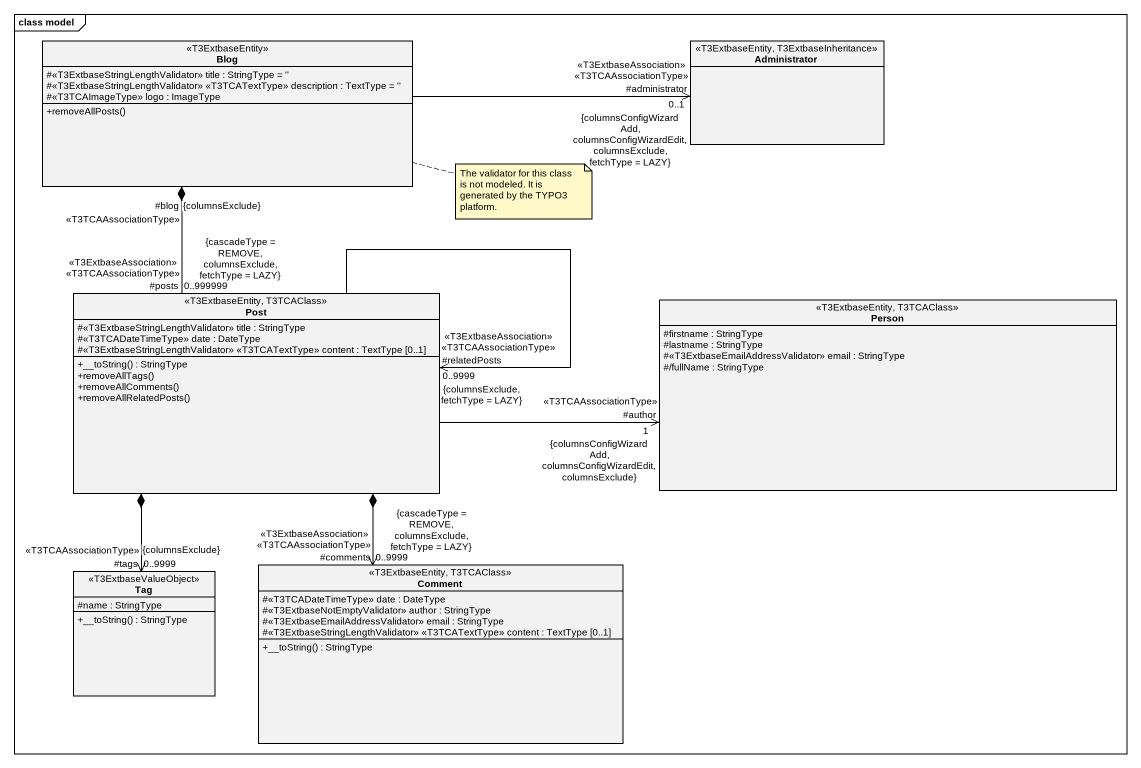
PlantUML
@startuml
mainframe class model
hide circle
hide empty members
skinparam classAttributeIconSize 0
class Blog <<T3ExtbaseEntity>> {
  #<<T3ExtbaseStringLengthValidator>> title : StringType = ''
  #<<T3ExtbaseStringLengthValidator>> <<T3TCATextType>> description : TextType = ''
  #<<T3TCAImageType>> logo : ImageType
  +removeAllPosts()
}
class Administrator <<T3ExtbaseEntity, T3ExtbaseInheritance>>
class Post <<T3ExtbaseEntity, T3TCAClass>> {
  #<<T3ExtbaseStringLengthValidator>> title : StringType
  #<<T3TCADateTimeType>> date : DateType
  #<<T3ExtbaseStringLengthValidator>> <<T3TCATextType>> content : TextType [0..1]
  +__toString() : StringType
  +removeAllTags()
  +removeAllComments()
  +removeAllRelatedPosts()
}
class "Person" as Person_ <<T3ExtbaseEntity, T3TCAClass>> {
  #firstname : StringType
  #lastname : StringType
  #<<T3ExtbaseEmailAddressValidator>> email : StringType
  #/fullName : StringType
}
class Tag <<T3ExtbaseValueObject>> {
  #name : StringType
  +__toString() : StringType
}
class Comment <<T3ExtbaseEntity, T3TCAClass>> {
  #<<T3TCADateTimeType>> date : DateType
  #<<T3ExtbaseNotEmptyValidator>> author : StringType
  #<<T3ExtbaseEmailAddressValidator>> email : StringType
  #<<T3ExtbaseStringLengthValidator>> <<T3TCATextType>> content : TextType [0..1]
  +__toString() : StringType
}
Blog -right-> "#administrator\n0..1\n<<T3ExtbaseAssociation>> <<T3TCAAssociationType>>\n{columnsConfigWizardAdd, columnsConfigWizardEdit, columnsExclude, fetchType = LAZY}" Administrator
Blog "#blog\n<<T3TCAAssociationType>>\n{columnsExclude}" *-- "0..999999\n#posts\n<<T3ExtbaseAssociation>> <<T3TCAAssociationType>>\n{cascadeType = REMOVE, columnsExclude, fetchType = LAZY}" Post
Post --> "#relatedPosts\n0..9999\n<<T3ExtbaseAssociation>> <<T3TCAAssociationType>>\n{columnsExclude, fetchType = LAZY}" Post
Post -right-> "#author\n1\n<<T3TCAAssociationType>>\n{columnsConfigWizardAdd, columnsConfigWizardEdit, columnsExclude}" Person_
Post *--> "0..9999\n#tags\n<<T3TCAAssociationType>>\n{columnsExclude}" Tag
Post *--> "#comments\n0..9999\n<<T3ExtbaseAssociation>> <<T3TCAAssociationType>>\n{cascadeType = REMOVE, columnsExclude, fetchType = LAZY}" Comment
note right of Blog : The validator for this class is not modeled. It is generated by the TYPO3 platform.
@enduml
